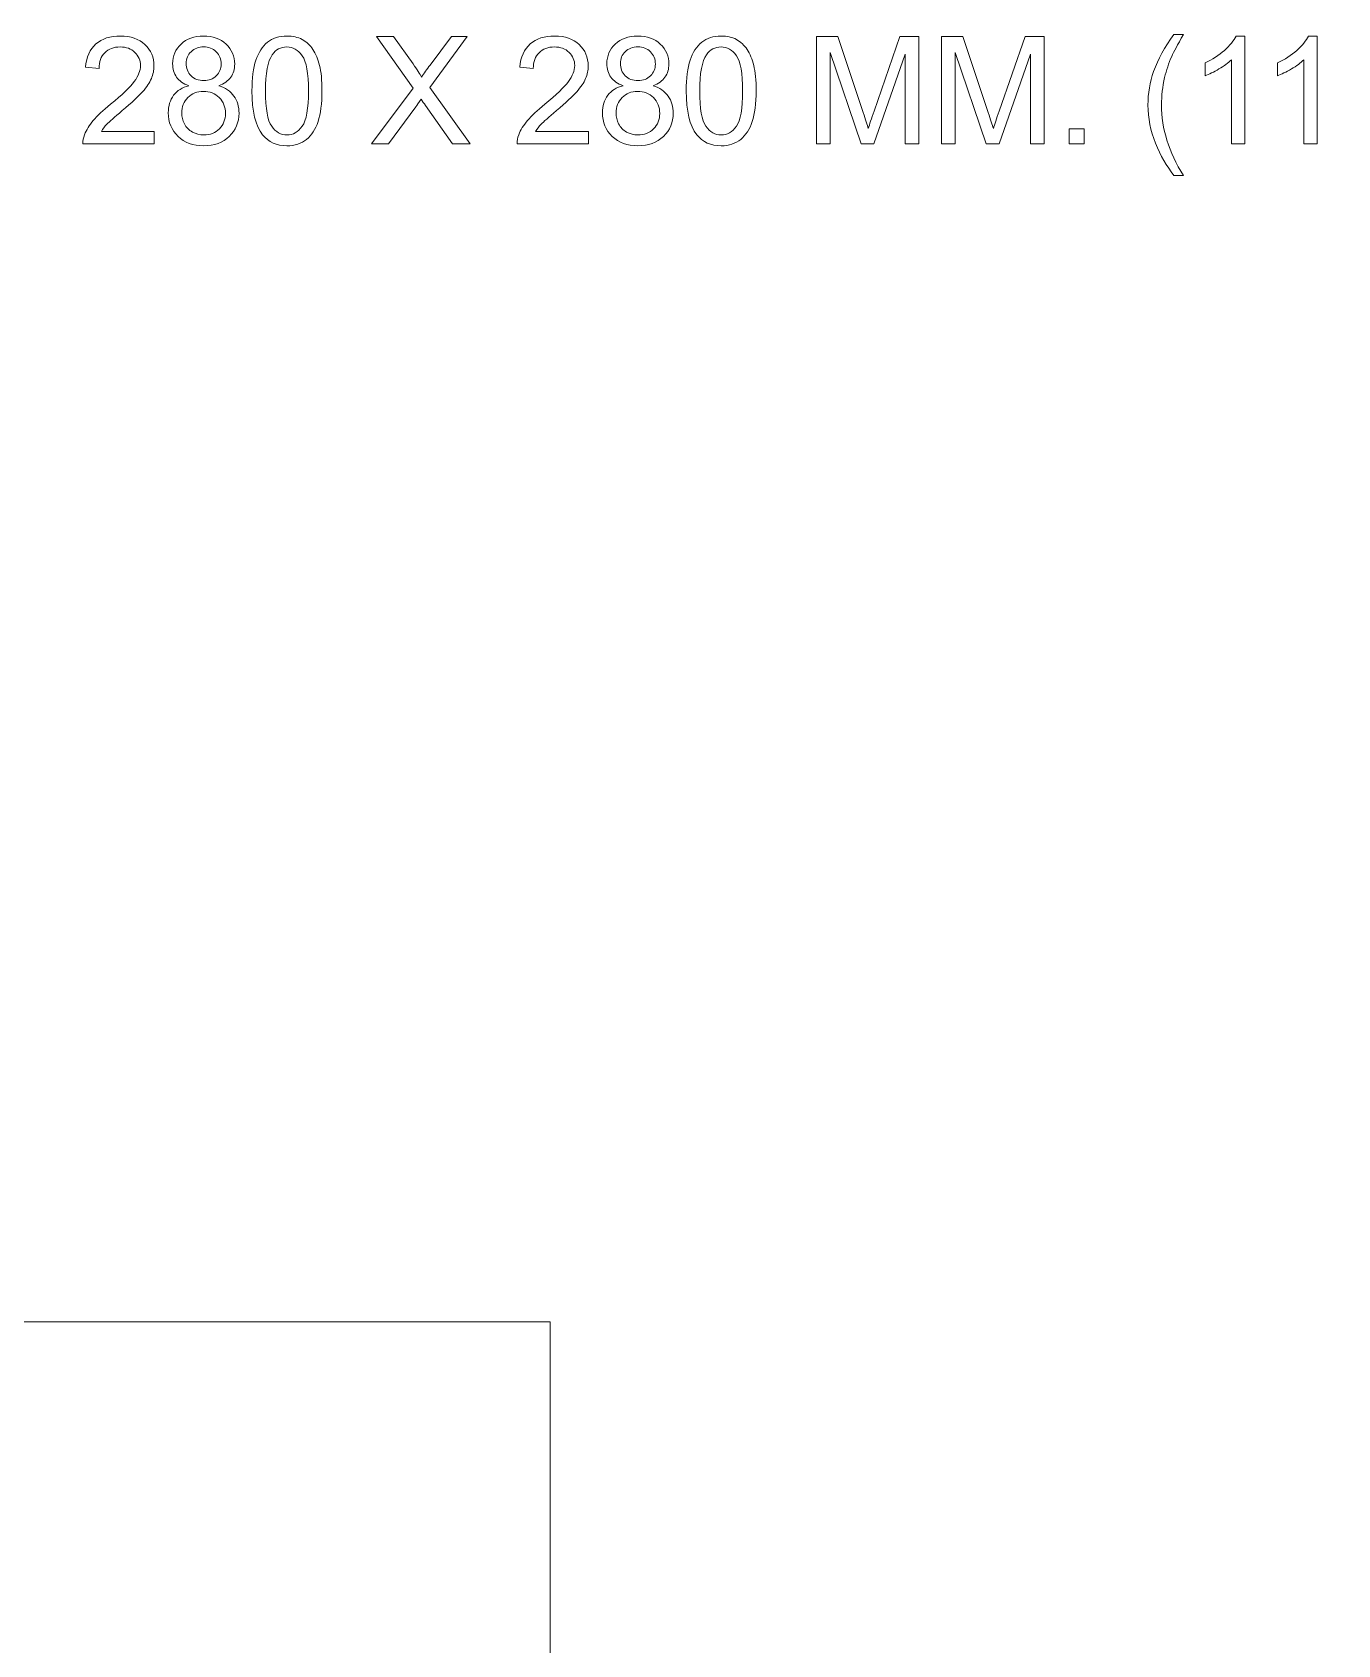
# Model space of a CAD drawing. Header units: millimetres. Extents: x -712 to 738, y -887 to 928.
# Drawn here: x -41.7 to 31.9, y 414.1 to 505 of the extents above; entities that cross this region are included whole.
import ezdxf

# ---------------------------------------------------------------- set-up
doc = ezdxf.new("R2010")
doc.units = ezdxf.units.MM
doc.header["$MEASUREMENT"] = 0
doc.layers.add('layer 1', color=7, linetype='Continuous')

msp = doc.modelspace()

# ---------------------------------------------------------------- linework, layer by layer
at = {"layer": 'layer 1', "lineweight": 9}
for points, knots in [([(-681.7377, -887.4186), (-681.7377, -887.4186), (706.7376, -887.4186), (706.7376, -887.4186), (706.7376, -887.4186), (723.657, -887.4186), (737.5, -873.5754), (737.5, -856.6561), (737.5, -856.6561), (737.5, -856.6561), (737.5, 556.8187), (737.5, 556.8187), (737.5, 556.8187), (737.5, 573.7381), (723.657, 587.5812), (706.7376, 587.5812), (706.7376, 587.5812), (706.7376, 587.5812), (-681.7377, 587.5812), (-681.7377, 587.5812), (-681.7377, 587.5812), (-698.657, 587.5812), (-712.5, 573.7381), (-712.5, 556.8187), (-712.5, 556.8187), (-712.5, 556.8187), (-712.5, -856.6561), (-712.5, -856.6561), (-712.5, -856.6561), (-712.5, -873.5754), (-698.657, -887.4186), (-681.7377, -887.4186)], [0, 0, 0, 0, 0.1111111, 0.1111111, 0.1111111, 0.1111111, 0.2222222, 0.2222222, 0.2222222, 0.2222222, 0.3333333, 0.3333333, 0.3333333, 0.3333333, 0.4444444, 0.4444444, 0.4444444, 0.4444444, 0.5555556, 0.5555556, 0.5555556, 0.5555556, 0.6666667, 0.6666667, 0.6666667, 0.6666667, 0.7777778, 0.7777778, 0.7777778, 0.7777778, 1, 1, 1, 1]), ([(-292.5, 152.2598), (-292.5, 152.2598), (-12.5, 152.2598), (-12.5, 152.2598), (-12.5, 152.2598), (-12.5, 152.2598), (-12.5, 432.2598), (-12.5, 432.2598), (-12.5, 432.2598), (-12.5, 432.2598), (-292.5, 432.2598), (-292.5, 432.2598), (-292.5, 432.2598), (-292.5, 432.2598), (-292.5, 152.2598), (-292.5, 152.2598)], [0, 0, 0, 0, 0.2, 0.2, 0.2, 0.2, 0.4, 0.4, 0.4, 0.4, 0.6, 0.6, 0.6, 0.6, 1, 1, 1, 1])]:
    msp.add_open_spline(points, degree=3, knots=knots, dxfattribs=at)
at = {"layer": 'layer 1', "color": 250, "lineweight": 9}
for points, knots in [([(-34.832, 499.3849), (-34.832, 499.3849), (-34.832, 498.6737), (-34.832, 498.6737), (-34.832, 498.6737), (-34.832, 498.6737), (-38.845, 498.6737), (-38.845, 498.6737), (-38.845, 498.6737), (-38.8506, 498.8529), (-38.821, 499.025), (-38.7575, 499.1915), (-38.7575, 499.1915), (-38.6545, 499.4639), (-38.4894, 499.7334), (-38.2622, 499.9972), (-38.2622, 499.9972), (-38.035, 500.2611), (-37.7105, 500.5659), (-37.2886, 500.9116), (-37.2886, 500.9116), (-36.6325, 501.452), (-36.1866, 501.8796), (-35.9538, 502.1956), (-35.9538, 502.1956), (-35.7195, 502.5117), (-35.6024, 502.8108), (-35.6024, 503.0931), (-35.6024, 503.0931), (-35.6024, 503.388), (-35.7083, 503.6363), (-35.9199, 503.8395), (-35.9199, 503.8395), (-36.1316, 504.0413), (-36.4081, 504.1429), (-36.7482, 504.1429), (-36.7482, 504.1429), (-37.108, 504.1429), (-37.3958, 504.0356), (-37.6117, 503.8211), (-37.6117, 503.8211), (-37.8276, 503.6081), (-37.9363, 503.3118), (-37.9391, 502.9322), (-37.9391, 502.9322), (-37.9391, 502.9322), (-38.7011, 503.0084), (-38.7011, 503.0084), (-38.7011, 503.0084), (-38.6488, 503.5785), (-38.4513, 504.0131), (-38.1098, 504.3122), (-38.1098, 504.3122), (-37.767, 504.6113), (-37.3084, 504.7609), (-36.7313, 504.7609), (-36.7313, 504.7609), (-36.1499, 504.7609), (-35.6885, 504.6), (-35.3499, 504.2769), (-35.3499, 504.2769), (-35.0098, 503.9538), (-34.8405, 503.5531), (-34.8405, 503.0761), (-34.8405, 503.0761), (-34.8405, 502.8334), (-34.8899, 502.595), (-34.99, 502.3607), (-34.99, 502.3607), (-35.0888, 502.1251), (-35.2539, 501.8782), (-35.4839, 501.6185), (-35.4839, 501.6185), (-35.7153, 501.3603), (-36.0977, 501.0033), (-36.6311, 500.5518), (-36.6311, 500.5518), (-37.0784, 500.1765), (-37.3662, 499.9225), (-37.4932, 499.7884), (-37.4932, 499.7884), (-37.6202, 499.6544), (-37.7246, 499.5203), (-37.8079, 499.3849), (-37.8079, 499.3849), (-37.8079, 499.3849), (-34.832, 499.3849), (-34.832, 499.3849)], [0, 0, 0, 0, 0.0434783, 0.0434783, 0.0434783, 0.0434783, 0.0869565, 0.0869565, 0.0869565, 0.0869565, 0.1304348, 0.1304348, 0.1304348, 0.1304348, 0.173913, 0.173913, 0.173913, 0.173913, 0.2173913, 0.2173913, 0.2173913, 0.2173913, 0.2608696, 0.2608696, 0.2608696, 0.2608696, 0.3043478, 0.3043478, 0.3043478, 0.3043478, 0.3478261, 0.3478261, 0.3478261, 0.3478261, 0.3913043, 0.3913043, 0.3913043, 0.3913043, 0.4347826, 0.4347826, 0.4347826, 0.4347826, 0.4782609, 0.4782609, 0.4782609, 0.4782609, 0.5217391, 0.5217391, 0.5217391, 0.5217391, 0.5652174, 0.5652174, 0.5652174, 0.5652174, 0.6086957, 0.6086957, 0.6086957, 0.6086957, 0.6521739, 0.6521739, 0.6521739, 0.6521739, 0.6956522, 0.6956522, 0.6956522, 0.6956522, 0.7391304, 0.7391304, 0.7391304, 0.7391304, 0.7826087, 0.7826087, 0.7826087, 0.7826087, 0.826087, 0.826087, 0.826087, 0.826087, 0.8695652, 0.8695652, 0.8695652, 0.8695652, 0.9130435, 0.9130435, 0.9130435, 0.9130435, 1, 1, 1, 1]), ([(-32.8791, 501.96), (-33.1882, 502.0729), (-33.4168, 502.2351), (-33.5663, 502.444), (-33.5663, 502.444), (-33.7145, 502.6542), (-33.7893, 502.9054), (-33.7893, 503.1975), (-33.7893, 503.1975), (-33.7893, 503.6391), (-33.6312, 504.0088), (-33.3152, 504.3094), (-33.3152, 504.3094), (-32.9977, 504.6099), (-32.5772, 504.7609), (-32.0509, 504.7609), (-32.0509, 504.7609), (-31.5231, 504.7609), (-31.097, 504.6071), (-30.7753, 504.2995), (-30.7753, 504.2995), (-30.4536, 503.9919), (-30.2927, 503.618), (-30.2927, 503.1763), (-30.2927, 503.1763), (-30.2927, 502.8955), (-30.3661, 502.65), (-30.5128, 502.4426), (-30.5128, 502.4426), (-30.6596, 502.2337), (-30.8825, 502.0729), (-31.1831, 501.96), (-31.1831, 501.96), (-30.812, 501.8386), (-30.5312, 501.6439), (-30.3379, 501.373), (-30.3379, 501.373), (-30.1446, 501.1035), (-30.0472, 500.7818), (-30.0472, 500.4064), (-30.0472, 500.4064), (-30.0472, 499.8886), (-30.2306, 499.454), (-30.5961, 499.1012), (-30.5961, 499.1012), (-30.963, 498.7485), (-31.4441, 498.5721), (-32.041, 498.5721), (-32.041, 498.5721), (-32.6379, 498.5721), (-33.119, 498.7485), (-33.4859, 499.1027), (-33.4859, 499.1027), (-33.8514, 499.4568), (-34.0348, 499.8985), (-34.0348, 500.4276), (-34.0348, 500.4276), (-34.0348, 500.8213), (-33.9346, 501.1515), (-33.7342, 501.4167), (-33.7342, 501.4167), (-33.5339, 501.6834), (-33.2488, 501.864), (-32.8791, 501.96)], [0, 0, 0, 0, 0.0588235, 0.0588235, 0.0588235, 0.0588235, 0.1176471, 0.1176471, 0.1176471, 0.1176471, 0.1764706, 0.1764706, 0.1764706, 0.1764706, 0.2352941, 0.2352941, 0.2352941, 0.2352941, 0.2941176, 0.2941176, 0.2941176, 0.2941176, 0.3529412, 0.3529412, 0.3529412, 0.3529412, 0.4117647, 0.4117647, 0.4117647, 0.4117647, 0.4705882, 0.4705882, 0.4705882, 0.4705882, 0.5294118, 0.5294118, 0.5294118, 0.5294118, 0.5882353, 0.5882353, 0.5882353, 0.5882353, 0.6470588, 0.6470588, 0.6470588, 0.6470588, 0.7058824, 0.7058824, 0.7058824, 0.7058824, 0.7647059, 0.7647059, 0.7647059, 0.7647059, 0.8235294, 0.8235294, 0.8235294, 0.8235294, 0.8823529, 0.8823529, 0.8823529, 0.8823529, 1, 1, 1, 1]), ([(-29.3177, 501.6651), (-29.3177, 502.3805), (-29.2443, 502.959), (-29.0976, 503.3964), (-29.0976, 503.3964), (-28.9494, 503.8353), (-28.7307, 504.1725), (-28.4401, 504.4081), (-28.4401, 504.4081), (-28.1508, 504.6438), (-27.7853, 504.7609), (-27.3451, 504.7609), (-27.3451, 504.7609), (-27.0206, 504.7609), (-26.7355, 504.696), (-26.4886, 504.5648), (-26.4886, 504.5648), (-26.2431, 504.4335), (-26.0399, 504.2445), (-25.8819, 503.9975), (-25.8819, 503.9975), (-25.7238, 503.752), (-25.5996, 503.4515), (-25.5093, 503.0973), (-25.5093, 503.0973), (-25.4176, 502.7431), (-25.3725, 502.2648), (-25.3725, 501.6651), (-25.3725, 501.6651), (-25.3725, 500.9539), (-25.4458, 500.3782), (-25.5912, 499.9408), (-25.5912, 499.9408), (-25.7365, 499.502), (-25.9552, 499.1647), (-26.2459, 498.9277), (-26.2459, 498.9277), (-26.5352, 498.6906), (-26.902, 498.5721), (-27.3451, 498.5721), (-27.3451, 498.5721), (-27.9279, 498.5721), (-28.3864, 498.7795), (-28.7194, 499.1958), (-28.7194, 499.1958), (-29.1188, 499.7038), (-29.3177, 500.5264), (-29.3177, 501.6651)], [0, 0, 0, 0, 0.0769231, 0.0769231, 0.0769231, 0.0769231, 0.1538462, 0.1538462, 0.1538462, 0.1538462, 0.2307692, 0.2307692, 0.2307692, 0.2307692, 0.3076923, 0.3076923, 0.3076923, 0.3076923, 0.3846154, 0.3846154, 0.3846154, 0.3846154, 0.4615385, 0.4615385, 0.4615385, 0.4615385, 0.5384615, 0.5384615, 0.5384615, 0.5384615, 0.6153846, 0.6153846, 0.6153846, 0.6153846, 0.6923077, 0.6923077, 0.6923077, 0.6923077, 0.7692308, 0.7692308, 0.7692308, 0.7692308, 0.8461538, 0.8461538, 0.8461538, 0.8461538, 1, 1, 1, 1]), ([(-22.5758, 498.6737), (-22.5758, 498.6737), (-20.2335, 501.8189), (-20.2335, 501.8189), (-20.2335, 501.8189), (-20.2335, 501.8189), (-22.2964, 504.7355), (-22.2964, 504.7355), (-22.2964, 504.7355), (-22.2964, 504.7355), (-21.3412, 504.7355), (-21.3412, 504.7355), (-21.3412, 504.7355), (-21.3412, 504.7355), (-20.2363, 503.1848), (-20.2363, 503.1848), (-20.2363, 503.1848), (-20.0063, 502.8631), (-19.8469, 502.6175), (-19.7552, 502.4468), (-19.7552, 502.4468), (-19.6183, 502.6585), (-19.4574, 502.8842), (-19.2726, 503.1227), (-19.2726, 503.1227), (-19.2726, 503.1227), (-18.0619, 504.7355), (-18.0619, 504.7355), (-18.0619, 504.7355), (-18.0619, 504.7355), (-17.1828, 504.7355), (-17.1828, 504.7355), (-17.1828, 504.7355), (-17.1828, 504.7355), (-19.2881, 501.8542), (-19.2881, 501.8542), (-19.2881, 501.8542), (-19.2881, 501.8542), (-17.022, 498.6737), (-17.022, 498.6737), (-17.022, 498.6737), (-17.022, 498.6737), (-18.0069, 498.6737), (-18.0069, 498.6737), (-18.0069, 498.6737), (-18.0069, 498.6737), (-19.5364, 500.8354), (-19.5364, 500.8354), (-19.5364, 500.8354), (-19.6239, 500.9582), (-19.7072, 501.0809), (-19.7848, 501.2023), (-19.7848, 501.2023), (-19.9202, 500.9991), (-20.0162, 500.8566), (-20.0755, 500.7761), (-20.0755, 500.7761), (-20.0755, 500.7761), (-21.6121, 498.6737), (-21.6121, 498.6737), (-21.6121, 498.6737), (-21.6121, 498.6737), (-22.5758, 498.6737), (-22.5758, 498.6737)], [0, 0, 0, 0, 0.0588235, 0.0588235, 0.0588235, 0.0588235, 0.1176471, 0.1176471, 0.1176471, 0.1176471, 0.1764706, 0.1764706, 0.1764706, 0.1764706, 0.2352941, 0.2352941, 0.2352941, 0.2352941, 0.2941176, 0.2941176, 0.2941176, 0.2941176, 0.3529412, 0.3529412, 0.3529412, 0.3529412, 0.4117647, 0.4117647, 0.4117647, 0.4117647, 0.4705882, 0.4705882, 0.4705882, 0.4705882, 0.5294118, 0.5294118, 0.5294118, 0.5294118, 0.5882353, 0.5882353, 0.5882353, 0.5882353, 0.6470588, 0.6470588, 0.6470588, 0.6470588, 0.7058824, 0.7058824, 0.7058824, 0.7058824, 0.7647059, 0.7647059, 0.7647059, 0.7647059, 0.8235294, 0.8235294, 0.8235294, 0.8235294, 0.8823529, 0.8823529, 0.8823529, 0.8823529, 1, 1, 1, 1]), ([(-10.3548, 499.3849), (-10.3548, 499.3849), (-10.3548, 498.6737), (-10.3548, 498.6737), (-10.3548, 498.6737), (-10.3548, 498.6737), (-14.3678, 498.6737), (-14.3678, 498.6737), (-14.3678, 498.6737), (-14.3734, 498.8529), (-14.3438, 499.025), (-14.2803, 499.1915), (-14.2803, 499.1915), (-14.1773, 499.4639), (-14.0122, 499.7334), (-13.785, 499.9972), (-13.785, 499.9972), (-13.5578, 500.2611), (-13.2333, 500.5659), (-12.8114, 500.9116), (-12.8114, 500.9116), (-12.1553, 501.452), (-11.7094, 501.8796), (-11.4766, 502.1956), (-11.4766, 502.1956), (-11.2423, 502.5117), (-11.1252, 502.8108), (-11.1252, 503.0931), (-11.1252, 503.0931), (-11.1252, 503.388), (-11.2311, 503.6363), (-11.4427, 503.8395), (-11.4427, 503.8395), (-11.6544, 504.0413), (-11.9309, 504.1429), (-12.271, 504.1429), (-12.271, 504.1429), (-12.6308, 504.1429), (-12.9186, 504.0356), (-13.1345, 503.8211), (-13.1345, 503.8211), (-13.3504, 503.6081), (-13.4591, 503.3118), (-13.4619, 502.9322), (-13.4619, 502.9322), (-13.4619, 502.9322), (-14.2239, 503.0084), (-14.2239, 503.0084), (-14.2239, 503.0084), (-14.1716, 503.5785), (-13.9741, 504.0131), (-13.6326, 504.3122), (-13.6326, 504.3122), (-13.2898, 504.6113), (-12.8312, 504.7609), (-12.2541, 504.7609), (-12.2541, 504.7609), (-11.6727, 504.7609), (-11.2113, 504.6), (-10.8727, 504.2769), (-10.8727, 504.2769), (-10.5326, 503.9538), (-10.3633, 503.5531), (-10.3633, 503.0761), (-10.3633, 503.0761), (-10.3633, 502.8334), (-10.4127, 502.595), (-10.5128, 502.3607), (-10.5128, 502.3607), (-10.6116, 502.1251), (-10.7767, 501.8782), (-11.0067, 501.6185), (-11.0067, 501.6185), (-11.2381, 501.3603), (-11.6205, 501.0033), (-12.1539, 500.5518), (-12.1539, 500.5518), (-12.6012, 500.1765), (-12.889, 499.9225), (-13.016, 499.7884), (-13.016, 499.7884), (-13.143, 499.6544), (-13.2474, 499.5203), (-13.3307, 499.3849), (-13.3307, 499.3849), (-13.3307, 499.3849), (-10.3548, 499.3849), (-10.3548, 499.3849)], [0, 0, 0, 0, 0.0434783, 0.0434783, 0.0434783, 0.0434783, 0.0869565, 0.0869565, 0.0869565, 0.0869565, 0.1304348, 0.1304348, 0.1304348, 0.1304348, 0.173913, 0.173913, 0.173913, 0.173913, 0.2173913, 0.2173913, 0.2173913, 0.2173913, 0.2608696, 0.2608696, 0.2608696, 0.2608696, 0.3043478, 0.3043478, 0.3043478, 0.3043478, 0.3478261, 0.3478261, 0.3478261, 0.3478261, 0.3913043, 0.3913043, 0.3913043, 0.3913043, 0.4347826, 0.4347826, 0.4347826, 0.4347826, 0.4782609, 0.4782609, 0.4782609, 0.4782609, 0.5217391, 0.5217391, 0.5217391, 0.5217391, 0.5652174, 0.5652174, 0.5652174, 0.5652174, 0.6086957, 0.6086957, 0.6086957, 0.6086957, 0.6521739, 0.6521739, 0.6521739, 0.6521739, 0.6956522, 0.6956522, 0.6956522, 0.6956522, 0.7391304, 0.7391304, 0.7391304, 0.7391304, 0.7826087, 0.7826087, 0.7826087, 0.7826087, 0.826087, 0.826087, 0.826087, 0.826087, 0.8695652, 0.8695652, 0.8695652, 0.8695652, 0.9130435, 0.9130435, 0.9130435, 0.9130435, 1, 1, 1, 1]), ([(-8.4019, 501.96), (-8.711, 502.0729), (-8.9396, 502.2351), (-9.0891, 502.444), (-9.0891, 502.444), (-9.2373, 502.6542), (-9.3121, 502.9054), (-9.3121, 503.1975), (-9.3121, 503.1975), (-9.3121, 503.6391), (-9.154, 504.0088), (-8.838, 504.3094), (-8.838, 504.3094), (-8.5205, 504.6099), (-8.1, 504.7609), (-7.5737, 504.7609), (-7.5737, 504.7609), (-7.0459, 504.7609), (-6.6198, 504.6071), (-6.2981, 504.2995), (-6.2981, 504.2995), (-5.9764, 503.9919), (-5.8155, 503.618), (-5.8155, 503.1763), (-5.8155, 503.1763), (-5.8155, 502.8955), (-5.8889, 502.65), (-6.0356, 502.4426), (-6.0356, 502.4426), (-6.1824, 502.2337), (-6.4053, 502.0729), (-6.7059, 501.96), (-6.7059, 501.96), (-6.3348, 501.8386), (-6.054, 501.6439), (-5.8607, 501.373), (-5.8607, 501.373), (-5.6674, 501.1035), (-5.57, 500.7818), (-5.57, 500.4064), (-5.57, 500.4064), (-5.57, 499.8886), (-5.7534, 499.454), (-6.1189, 499.1012), (-6.1189, 499.1012), (-6.4858, 498.7485), (-6.9669, 498.5721), (-7.5638, 498.5721), (-7.5638, 498.5721), (-8.1607, 498.5721), (-8.6418, 498.7485), (-9.0087, 499.1027), (-9.0087, 499.1027), (-9.3742, 499.4568), (-9.5576, 499.8985), (-9.5576, 500.4276), (-9.5576, 500.4276), (-9.5576, 500.8213), (-9.4574, 501.1515), (-9.257, 501.4167), (-9.257, 501.4167), (-9.0567, 501.6834), (-8.7716, 501.864), (-8.4019, 501.96)], [0, 0, 0, 0, 0.0588235, 0.0588235, 0.0588235, 0.0588235, 0.1176471, 0.1176471, 0.1176471, 0.1176471, 0.1764706, 0.1764706, 0.1764706, 0.1764706, 0.2352941, 0.2352941, 0.2352941, 0.2352941, 0.2941176, 0.2941176, 0.2941176, 0.2941176, 0.3529412, 0.3529412, 0.3529412, 0.3529412, 0.4117647, 0.4117647, 0.4117647, 0.4117647, 0.4705882, 0.4705882, 0.4705882, 0.4705882, 0.5294118, 0.5294118, 0.5294118, 0.5294118, 0.5882353, 0.5882353, 0.5882353, 0.5882353, 0.6470588, 0.6470588, 0.6470588, 0.6470588, 0.7058824, 0.7058824, 0.7058824, 0.7058824, 0.7647059, 0.7647059, 0.7647059, 0.7647059, 0.8235294, 0.8235294, 0.8235294, 0.8235294, 0.8823529, 0.8823529, 0.8823529, 0.8823529, 1, 1, 1, 1]), ([(-4.8405, 501.6651), (-4.8405, 502.3805), (-4.7671, 502.959), (-4.6204, 503.3964), (-4.6204, 503.3964), (-4.4722, 503.8353), (-4.2535, 504.1725), (-3.9629, 504.4081), (-3.9629, 504.4081), (-3.6736, 504.6438), (-3.3081, 504.7609), (-2.8679, 504.7609), (-2.8679, 504.7609), (-2.5434, 504.7609), (-2.2583, 504.696), (-2.0114, 504.5648), (-2.0114, 504.5648), (-1.7659, 504.4335), (-1.5627, 504.2445), (-1.4047, 503.9975), (-1.4047, 503.9975), (-1.2466, 503.752), (-1.1224, 503.4515), (-1.0321, 503.0973), (-1.0321, 503.0973), (-0.9404, 502.7431), (-0.8953, 502.2648), (-0.8953, 501.6651), (-0.8953, 501.6651), (-0.8953, 500.9539), (-0.9686, 500.3782), (-1.114, 499.9408), (-1.114, 499.9408), (-1.2593, 499.502), (-1.478, 499.1647), (-1.7687, 498.9277), (-1.7687, 498.9277), (-2.058, 498.6906), (-2.4248, 498.5721), (-2.8679, 498.5721), (-2.8679, 498.5721), (-3.4507, 498.5721), (-3.9092, 498.7795), (-4.2422, 499.1958), (-4.2422, 499.1958), (-4.6416, 499.7038), (-4.8405, 500.5264), (-4.8405, 501.6651)], [0, 0, 0, 0, 0.0769231, 0.0769231, 0.0769231, 0.0769231, 0.1538462, 0.1538462, 0.1538462, 0.1538462, 0.2307692, 0.2307692, 0.2307692, 0.2307692, 0.3076923, 0.3076923, 0.3076923, 0.3076923, 0.3846154, 0.3846154, 0.3846154, 0.3846154, 0.4615385, 0.4615385, 0.4615385, 0.4615385, 0.5384615, 0.5384615, 0.5384615, 0.5384615, 0.6153846, 0.6153846, 0.6153846, 0.6153846, 0.6923077, 0.6923077, 0.6923077, 0.6923077, 0.7692308, 0.7692308, 0.7692308, 0.7692308, 0.8461538, 0.8461538, 0.8461538, 0.8461538, 1, 1, 1, 1]), ([(2.4997, 498.6737), (2.4997, 498.6737), (2.4997, 504.7355), (2.4997, 504.7355), (2.4997, 504.7355), (2.4997, 504.7355), (3.7019, 504.7355), (3.7019, 504.7355), (3.7019, 504.7355), (3.7019, 504.7355), (5.1355, 500.4445), (5.1355, 500.4445), (5.1355, 500.4445), (5.2681, 500.0452), (5.3641, 499.7461), (5.4247, 499.5471), (5.4247, 499.5471), (5.4939, 499.7673), (5.6025, 500.0918), (5.7493, 500.5193), (5.7493, 500.5193), (5.7493, 500.5193), (7.2083, 504.7355), (7.2083, 504.7355), (7.2083, 504.7355), (7.2083, 504.7355), (8.2821, 504.7355), (8.2821, 504.7355), (8.2821, 504.7355), (8.2821, 504.7355), (8.2821, 498.6737), (8.2821, 498.6737), (8.2821, 498.6737), (8.2821, 498.6737), (7.5117, 498.6737), (7.5117, 498.6737), (7.5117, 498.6737), (7.5117, 498.6737), (7.5117, 503.745), (7.5117, 503.745), (7.5117, 503.745), (7.5117, 503.745), (5.7422, 498.6737), (5.7422, 498.6737), (5.7422, 498.6737), (5.7422, 498.6737), (5.0198, 498.6737), (5.0198, 498.6737), (5.0198, 498.6737), (5.0198, 498.6737), (3.2701, 503.8381), (3.2701, 503.8381), (3.2701, 503.8381), (3.2701, 503.8381), (3.2701, 498.6737), (3.2701, 498.6737), (3.2701, 498.6737), (3.2701, 498.6737), (2.4997, 498.6737), (2.4997, 498.6737)], [0, 0, 0, 0, 0.0625, 0.0625, 0.0625, 0.0625, 0.125, 0.125, 0.125, 0.125, 0.1875, 0.1875, 0.1875, 0.1875, 0.25, 0.25, 0.25, 0.25, 0.3125, 0.3125, 0.3125, 0.3125, 0.375, 0.375, 0.375, 0.375, 0.4375, 0.4375, 0.4375, 0.4375, 0.5, 0.5, 0.5, 0.5, 0.5625, 0.5625, 0.5625, 0.5625, 0.625, 0.625, 0.625, 0.625, 0.6875, 0.6875, 0.6875, 0.6875, 0.75, 0.75, 0.75, 0.75, 0.8125, 0.8125, 0.8125, 0.8125, 0.875, 0.875, 0.875, 0.875, 1, 1, 1, 1]), ([(9.552, 498.6737), (9.552, 498.6737), (9.552, 504.7355), (9.552, 504.7355), (9.552, 504.7355), (9.552, 504.7355), (10.7542, 504.7355), (10.7542, 504.7355), (10.7542, 504.7355), (10.7542, 504.7355), (12.1878, 500.4445), (12.1878, 500.4445), (12.1878, 500.4445), (12.3204, 500.0452), (12.4164, 499.7461), (12.477, 499.5471), (12.477, 499.5471), (12.5462, 499.7673), (12.6548, 500.0918), (12.8016, 500.5193), (12.8016, 500.5193), (12.8016, 500.5193), (14.2606, 504.7355), (14.2606, 504.7355), (14.2606, 504.7355), (14.2606, 504.7355), (15.3344, 504.7355), (15.3344, 504.7355), (15.3344, 504.7355), (15.3344, 504.7355), (15.3344, 498.6737), (15.3344, 498.6737), (15.3344, 498.6737), (15.3344, 498.6737), (14.564, 498.6737), (14.564, 498.6737), (14.564, 498.6737), (14.564, 498.6737), (14.564, 503.745), (14.564, 503.745), (14.564, 503.745), (14.564, 503.745), (12.7945, 498.6737), (12.7945, 498.6737), (12.7945, 498.6737), (12.7945, 498.6737), (12.0721, 498.6737), (12.0721, 498.6737), (12.0721, 498.6737), (12.0721, 498.6737), (10.3224, 503.8381), (10.3224, 503.8381), (10.3224, 503.8381), (10.3224, 503.8381), (10.3224, 498.6737), (10.3224, 498.6737), (10.3224, 498.6737), (10.3224, 498.6737), (9.552, 498.6737), (9.552, 498.6737)], [0, 0, 0, 0, 0.0625, 0.0625, 0.0625, 0.0625, 0.125, 0.125, 0.125, 0.125, 0.1875, 0.1875, 0.1875, 0.1875, 0.25, 0.25, 0.25, 0.25, 0.3125, 0.3125, 0.3125, 0.3125, 0.375, 0.375, 0.375, 0.375, 0.4375, 0.4375, 0.4375, 0.4375, 0.5, 0.5, 0.5, 0.5, 0.5625, 0.5625, 0.5625, 0.5625, 0.625, 0.625, 0.625, 0.625, 0.6875, 0.6875, 0.6875, 0.6875, 0.75, 0.75, 0.75, 0.75, 0.8125, 0.8125, 0.8125, 0.8125, 0.875, 0.875, 0.875, 0.875, 1, 1, 1, 1]), ([(22.6548, 496.8958), (22.2456, 497.4136), (21.8985, 498.019), (21.6149, 498.7132), (21.6149, 498.7132), (21.3312, 499.4074), (21.1901, 500.1271), (21.1901, 500.8707), (21.1901, 500.8707), (21.1901, 501.5268), (21.296, 502.1547), (21.5076, 502.7544), (21.5076, 502.7544), (21.756, 503.4515), (22.1384, 504.1457), (22.6548, 504.8371), (22.6548, 504.8371), (22.6548, 504.8371), (23.1882, 504.8371), (23.1882, 504.8371), (23.1882, 504.8371), (22.8552, 504.2642), (22.6336, 503.855), (22.5264, 503.6095), (22.5264, 503.6095), (22.3585, 503.2299), (22.2258, 502.8334), (22.1299, 502.42), (22.1299, 502.42), (22.0114, 501.905), (21.9521, 501.3871), (21.9521, 500.8664), (21.9521, 500.8664), (21.9521, 499.5415), (22.3641, 498.2179), (23.1882, 496.8958), (23.1882, 496.8958), (23.1882, 496.8958), (22.6548, 496.8958), (22.6548, 496.8958)], [0, 0, 0, 0, 0.0909091, 0.0909091, 0.0909091, 0.0909091, 0.1818182, 0.1818182, 0.1818182, 0.1818182, 0.2727273, 0.2727273, 0.2727273, 0.2727273, 0.3636364, 0.3636364, 0.3636364, 0.3636364, 0.4545455, 0.4545455, 0.4545455, 0.4545455, 0.5454545, 0.5454545, 0.5454545, 0.5454545, 0.6363636, 0.6363636, 0.6363636, 0.6363636, 0.7272727, 0.7272727, 0.7272727, 0.7272727, 0.8181818, 0.8181818, 0.8181818, 0.8181818, 1, 1, 1, 1]), ([(26.6423, 498.6737), (26.6423, 498.6737), (25.8973, 498.6737), (25.8973, 498.6737), (25.8973, 498.6737), (25.8973, 498.6737), (25.8973, 503.4176), (25.8973, 503.4176), (25.8973, 503.4176), (25.7181, 503.2454), (25.4825, 503.0747), (25.1918, 502.904), (25.1918, 502.904), (24.9011, 502.7332), (24.6387, 502.6048), (24.4072, 502.5202), (24.4072, 502.5202), (24.4072, 502.5202), (24.4072, 503.2398), (24.4072, 503.2398), (24.4072, 503.2398), (24.8235, 503.4345), (25.1876, 503.6716), (25.4994, 503.951), (25.4994, 503.951), (25.8112, 504.2289), (26.0328, 504.4984), (26.1626, 504.7609), (26.1626, 504.7609), (26.1626, 504.7609), (26.6423, 504.7609), (26.6423, 504.7609), (26.6423, 504.7609), (26.6423, 504.7609), (26.6423, 498.6737), (26.6423, 498.6737)], [0, 0, 0, 0, 0.1, 0.1, 0.1, 0.1, 0.2, 0.2, 0.2, 0.2, 0.3, 0.3, 0.3, 0.3, 0.4, 0.4, 0.4, 0.4, 0.5, 0.5, 0.5, 0.5, 0.6, 0.6, 0.6, 0.6, 0.7, 0.7, 0.7, 0.7, 0.8, 0.8, 0.8, 0.8, 1, 1, 1, 1]), ([(30.723, 498.6737), (30.723, 498.6737), (29.978, 498.6737), (29.978, 498.6737), (29.978, 498.6737), (29.978, 498.6737), (29.978, 503.4176), (29.978, 503.4176), (29.978, 503.4176), (29.7988, 503.2454), (29.5632, 503.0747), (29.2725, 502.904), (29.2725, 502.904), (28.9818, 502.7332), (28.7194, 502.6048), (28.4879, 502.5202), (28.4879, 502.5202), (28.4879, 502.5202), (28.4879, 503.2398), (28.4879, 503.2398), (28.4879, 503.2398), (28.9042, 503.4345), (29.2683, 503.6716), (29.5801, 503.951), (29.5801, 503.951), (29.8919, 504.2289), (30.1135, 504.4984), (30.2433, 504.7609), (30.2433, 504.7609), (30.2433, 504.7609), (30.723, 504.7609), (30.723, 504.7609), (30.723, 504.7609), (30.723, 504.7609), (30.723, 498.6737), (30.723, 498.6737)], [0, 0, 0, 0, 0.1, 0.1, 0.1, 0.1, 0.2, 0.2, 0.2, 0.2, 0.3, 0.3, 0.3, 0.3, 0.4, 0.4, 0.4, 0.4, 0.5, 0.5, 0.5, 0.5, 0.6, 0.6, 0.6, 0.6, 0.7, 0.7, 0.7, 0.7, 0.8, 0.8, 0.8, 0.8, 1, 1, 1, 1]), ([(-33.0273, 503.2243), (-33.0273, 502.9364), (-32.9356, 502.7022), (-32.7536, 502.5202), (-32.7536, 502.5202), (-32.5701, 502.3382), (-32.3303, 502.2464), (-32.0325, 502.2464), (-32.0325, 502.2464), (-31.7433, 502.2464), (-31.509, 502.3367), (-31.327, 502.5174), (-31.327, 502.5174), (-31.145, 502.698), (-31.0547, 502.9195), (-31.0547, 503.182), (-31.0547, 503.182), (-31.0547, 503.4557), (-31.1478, 503.6857), (-31.3355, 503.8719), (-31.3355, 503.8719), (-31.5217, 504.0582), (-31.7574, 504.1513), (-32.041, 504.1513), (-32.041, 504.1513), (-32.3274, 504.1513), (-32.5631, 504.0596), (-32.7493, 503.8776), (-32.7493, 503.8776), (-32.9342, 503.6956), (-33.0273, 503.4783), (-33.0273, 503.2243)], [0, 0, 0, 0, 0.1111111, 0.1111111, 0.1111111, 0.1111111, 0.2222222, 0.2222222, 0.2222222, 0.2222222, 0.3333333, 0.3333333, 0.3333333, 0.3333333, 0.4444444, 0.4444444, 0.4444444, 0.4444444, 0.5555556, 0.5555556, 0.5555556, 0.5555556, 0.6666667, 0.6666667, 0.6666667, 0.6666667, 0.7777778, 0.7777778, 0.7777778, 0.7777778, 1, 1, 1, 1]), ([(-28.5558, 501.6623), (-28.5558, 500.6647), (-28.4401, 500.0015), (-28.2072, 499.6741), (-28.2072, 499.6741), (-27.9744, 499.3454), (-27.6866, 499.1817), (-27.3451, 499.1817), (-27.3451, 499.1817), (-27.0036, 499.1817), (-26.7158, 499.3468), (-26.483, 499.6755), (-26.483, 499.6755), (-26.2501, 500.0057), (-26.1344, 500.6675), (-26.1344, 501.6623), (-26.1344, 501.6623), (-26.1344, 502.6599), (-26.2501, 503.3231), (-26.483, 503.6504), (-26.483, 503.6504), (-26.7144, 503.9792), (-27.005, 504.1429), (-27.3536, 504.1429), (-27.3536, 504.1429), (-27.695, 504.1429), (-27.9688, 503.9975), (-28.1734, 503.7083), (-28.1734, 503.7083), (-28.4288, 503.34), (-28.5558, 502.657), (-28.5558, 501.6623)], [0, 0, 0, 0, 0.1111111, 0.1111111, 0.1111111, 0.1111111, 0.2222222, 0.2222222, 0.2222222, 0.2222222, 0.3333333, 0.3333333, 0.3333333, 0.3333333, 0.4444444, 0.4444444, 0.4444444, 0.4444444, 0.5555556, 0.5555556, 0.5555556, 0.5555556, 0.6666667, 0.6666667, 0.6666667, 0.6666667, 0.7777778, 0.7777778, 0.7777778, 0.7777778, 1, 1, 1, 1]), ([(-8.5501, 503.2243), (-8.5501, 502.9364), (-8.4584, 502.7022), (-8.2764, 502.5202), (-8.2764, 502.5202), (-8.0929, 502.3382), (-7.8531, 502.2464), (-7.5553, 502.2464), (-7.5553, 502.2464), (-7.2661, 502.2464), (-7.0318, 502.3367), (-6.8498, 502.5174), (-6.8498, 502.5174), (-6.6678, 502.698), (-6.5775, 502.9195), (-6.5775, 503.182), (-6.5775, 503.182), (-6.5775, 503.4557), (-6.6706, 503.6857), (-6.8583, 503.8719), (-6.8583, 503.8719), (-7.0445, 504.0582), (-7.2802, 504.1513), (-7.5638, 504.1513), (-7.5638, 504.1513), (-7.8502, 504.1513), (-8.0859, 504.0596), (-8.2721, 503.8776), (-8.2721, 503.8776), (-8.457, 503.6956), (-8.5501, 503.4783), (-8.5501, 503.2243)], [0, 0, 0, 0, 0.1111111, 0.1111111, 0.1111111, 0.1111111, 0.2222222, 0.2222222, 0.2222222, 0.2222222, 0.3333333, 0.3333333, 0.3333333, 0.3333333, 0.4444444, 0.4444444, 0.4444444, 0.4444444, 0.5555556, 0.5555556, 0.5555556, 0.5555556, 0.6666667, 0.6666667, 0.6666667, 0.6666667, 0.7777778, 0.7777778, 0.7777778, 0.7777778, 1, 1, 1, 1]), ([(-4.0786, 501.6623), (-4.0786, 500.6647), (-3.9629, 500.0015), (-3.73, 499.6741), (-3.73, 499.6741), (-3.4972, 499.3454), (-3.2094, 499.1817), (-2.8679, 499.1817), (-2.8679, 499.1817), (-2.5264, 499.1817), (-2.2386, 499.3468), (-2.0058, 499.6755), (-2.0058, 499.6755), (-1.7729, 500.0057), (-1.6572, 500.6675), (-1.6572, 501.6623), (-1.6572, 501.6623), (-1.6572, 502.6599), (-1.7729, 503.3231), (-2.0058, 503.6504), (-2.0058, 503.6504), (-2.2372, 503.9792), (-2.5278, 504.1429), (-2.8764, 504.1429), (-2.8764, 504.1429), (-3.2178, 504.1429), (-3.4916, 503.9975), (-3.6962, 503.7083), (-3.6962, 503.7083), (-3.9516, 503.34), (-4.0786, 502.657), (-4.0786, 501.6623)], [0, 0, 0, 0, 0.1111111, 0.1111111, 0.1111111, 0.1111111, 0.2222222, 0.2222222, 0.2222222, 0.2222222, 0.3333333, 0.3333333, 0.3333333, 0.3333333, 0.4444444, 0.4444444, 0.4444444, 0.4444444, 0.5555556, 0.5555556, 0.5555556, 0.5555556, 0.6666667, 0.6666667, 0.6666667, 0.6666667, 0.7777778, 0.7777778, 0.7777778, 0.7777778, 1, 1, 1, 1]), ([(-33.2728, 500.422), (-33.2728, 500.2089), (-33.2234, 500.0043), (-33.1247, 499.8053), (-33.1247, 499.8053), (-33.0259, 499.6078), (-32.8763, 499.454), (-32.676, 499.3454), (-32.676, 499.3454), (-32.477, 499.2367), (-32.2625, 499.1817), (-32.0354, 499.1817), (-32.0354, 499.1817), (-31.6769, 499.1817), (-31.3835, 499.296), (-31.1535, 499.5246), (-31.1535, 499.5246), (-30.9235, 499.7531), (-30.8092, 500.0438), (-30.8092, 500.3966), (-30.8092, 500.3966), (-30.8092, 500.755), (-30.9277, 501.0513), (-31.1633, 501.2855), (-31.1633, 501.2855), (-31.4004, 501.5198), (-31.6995, 501.6369), (-32.0593, 501.6369), (-32.0593, 501.6369), (-32.4121, 501.6369), (-32.7014, 501.5212), (-32.9299, 501.2898), (-32.9299, 501.2898), (-33.1585, 501.0583), (-33.2728, 500.7691), (-33.2728, 500.422)], [0, 0, 0, 0, 0.1, 0.1, 0.1, 0.1, 0.2, 0.2, 0.2, 0.2, 0.3, 0.3, 0.3, 0.3, 0.4, 0.4, 0.4, 0.4, 0.5, 0.5, 0.5, 0.5, 0.6, 0.6, 0.6, 0.6, 0.7, 0.7, 0.7, 0.7, 0.8, 0.8, 0.8, 0.8, 1, 1, 1, 1]), ([(-8.7956, 500.422), (-8.7956, 500.2089), (-8.7462, 500.0043), (-8.6475, 499.8053), (-8.6475, 499.8053), (-8.5487, 499.6078), (-8.3991, 499.454), (-8.1988, 499.3454), (-8.1988, 499.3454), (-7.9998, 499.2367), (-7.7853, 499.1817), (-7.5582, 499.1817), (-7.5582, 499.1817), (-7.1997, 499.1817), (-6.9063, 499.296), (-6.6763, 499.5246), (-6.6763, 499.5246), (-6.4463, 499.7531), (-6.332, 500.0438), (-6.332, 500.3966), (-6.332, 500.3966), (-6.332, 500.755), (-6.4505, 501.0513), (-6.6861, 501.2855), (-6.6861, 501.2855), (-6.9232, 501.5198), (-7.2223, 501.6369), (-7.5821, 501.6369), (-7.5821, 501.6369), (-7.9349, 501.6369), (-8.2242, 501.5212), (-8.4527, 501.2898), (-8.4527, 501.2898), (-8.6813, 501.0583), (-8.7956, 500.7691), (-8.7956, 500.422)], [0, 0, 0, 0, 0.1, 0.1, 0.1, 0.1, 0.2, 0.2, 0.2, 0.2, 0.3, 0.3, 0.3, 0.3, 0.4, 0.4, 0.4, 0.4, 0.5, 0.5, 0.5, 0.5, 0.6, 0.6, 0.6, 0.6, 0.7, 0.7, 0.7, 0.7, 0.8, 0.8, 0.8, 0.8, 1, 1, 1, 1]), ([(16.7397, 498.6737), (16.7397, 498.6737), (16.7397, 499.5203), (16.7397, 499.5203), (16.7397, 499.5203), (16.7397, 499.5203), (17.5863, 499.5203), (17.5863, 499.5203), (17.5863, 499.5203), (17.5863, 499.5203), (17.5863, 498.6737), (17.5863, 498.6737), (17.5863, 498.6737), (17.5863, 498.6737), (16.7397, 498.6737), (16.7397, 498.6737)], [0, 0, 0, 0, 0.2, 0.2, 0.2, 0.2, 0.4, 0.4, 0.4, 0.4, 0.6, 0.6, 0.6, 0.6, 1, 1, 1, 1])]:
    msp.add_open_spline(points, degree=3, knots=knots, dxfattribs=at)

doc.saveas('drawing.dxf')
